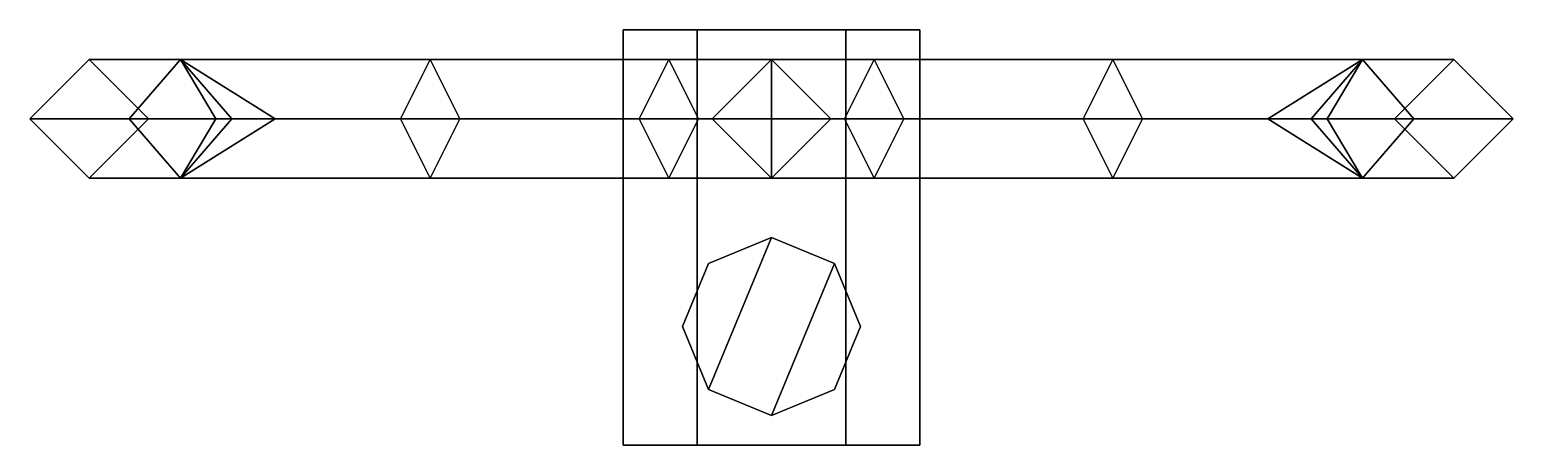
# Model space of a CAD drawing. Extents: x -0.25 to 0.25, y 1.33 to 1.47.
import ezdxf

# ---------------------------------------------------------------- set-up
doc = ezdxf.new("R2010")
doc.units = 0
doc.layers.add('ADDON', color=4, linetype='CONTINUOUS')

msp = doc.modelspace()

# ---------------------------------------------------------------- linework, layer by layer
at = {"layer": 'ADDON'}
for points in [[(-0.025, 1.47, 1.1333), (-0.05, 1.47, 1.09), (-0.05, 1.33, 1.09), (-0.025, 1.33, 1.1333)], [(-0.05, 1.47, 1.09), (-0.025, 1.47, 1.0467), (-0.025, 1.33, 1.0467), (-0.05, 1.33, 1.09)], [(0.05, 1.47, 1.09), (-0.05, 1.47, 1.09), (-0.025, 1.47, 1.1333), (0.025, 1.47, 1.1333)], [(0.025, 1.47, 1.0467), (-0.025, 1.47, 1.0467), (-0.05, 1.47, 1.09), (0.05, 1.47, 1.09)], [(0.025, 1.47, 1.1333), (-0.025, 1.47, 1.1333), (-0.025, 1.33, 1.1333), (0.025, 1.33, 1.1333)], [(-0.025, 1.47, 1.0467), (0.025, 1.47, 1.0467), (0.025, 1.33, 1.0467), (-0.025, 1.33, 1.0467)], [(0.05, 1.47, 1.09), (0.025, 1.47, 1.1333), (0.025, 1.33, 1.1333), (0.05, 1.33, 1.09)], [(0.025, 1.47, 1.0467), (0.05, 1.47, 1.09), (0.05, 1.33, 1.09), (0.025, 1.33, 1.0467)], [(-0.115, 1.46, 1.28919), (-0.125, 1.44, 1.30651), (0, 1.44, 1.34), (0, 1.46, 1.32)], [(-0.105, 1.44, 1.27187), (-0.115, 1.46, 1.28919), (0, 1.46, 1.32), (0, 1.44, 1.3)], [(0, 1.44, 1.3), (0, 1.46, 1.32), (0.115, 1.46, 1.28919), (0.105, 1.44, 1.27187)], [(0, 1.46, 1.32), (0, 1.44, 1.34), (0.125, 1.44, 1.30651), (0.115, 1.46, 1.28919)], [(-0.19919, 1.46, 0.975), (-0.21651, 1.44, 0.965), (-0.25, 1.44, 1.09), (-0.23, 1.46, 1.09)], [(-0.23, 1.46, 1.09), (-0.25, 1.44, 1.09), (-0.21651, 1.44, 1.215), (-0.19919, 1.46, 1.205)], [(-0.18187, 1.44, 0.985), (-0.19919, 1.46, 0.975), (-0.23, 1.46, 1.09), (-0.21, 1.44, 1.09)], [(-0.21, 1.44, 1.09), (-0.23, 1.46, 1.09), (-0.19919, 1.46, 1.205), (-0.18187, 1.44, 1.195)], [(-0.115, 1.46, 0.89081), (-0.125, 1.44, 0.87349), (-0.21651, 1.44, 0.965), (-0.19919, 1.46, 0.975)], [(-0.19919, 1.46, 1.205), (-0.21651, 1.44, 1.215), (-0.125, 1.44, 1.30651), (-0.115, 1.46, 1.28919)], [(-0.105, 1.44, 0.90813), (-0.115, 1.46, 0.89081), (-0.19919, 1.46, 0.975), (-0.18187, 1.44, 0.985)], [(-0.18187, 1.44, 1.195), (-0.19919, 1.46, 1.205), (-0.115, 1.46, 1.28919), (-0.105, 1.44, 1.27187)], [(-0.02464, 1.44, 1.12732), (-0.03464, 1.46, 1.11), (-0.19919, 1.46, 1.205), (-0.16722, 1.44, 1.20964)], [(-0.03464, 1.46, 1.11), (-0.04464, 1.44, 1.09268), (-0.18722, 1.44, 1.175), (-0.19919, 1.46, 1.205)], [(-0.04464, 1.44, 1.08732), (-0.03464, 1.46, 1.07), (-0.19919, 1.46, 0.975), (-0.18722, 1.44, 1.005)], [(-0.03464, 1.46, 1.07), (-0.02464, 1.44, 1.05268), (-0.16722, 1.44, 0.97036), (-0.19919, 1.46, 0.975)], [(0, 1.46, 0.86), (0, 1.44, 0.84), (-0.125, 1.44, 0.87349), (-0.115, 1.46, 0.89081)], [(0, 1.44, 0.88), (0, 1.46, 0.86), (-0.115, 1.46, 0.89081), (-0.105, 1.44, 0.90813)], [(0, 1.46, 1.13), (-0.02, 1.44, 1.13), (-0.02, 1.44, 1.29464), (0, 1.46, 1.32)], [(-0.02, 1.44, 1.05), (0, 1.46, 1.05), (0, 1.46, 0.86), (-0.02, 1.44, 0.88536)], [(0.02, 1.44, 1.13), (0, 1.46, 1.13), (0, 1.46, 1.32), (0.02, 1.44, 1.29464)], [(0.105, 1.44, 0.90813), (0.115, 1.46, 0.89081), (0, 1.46, 0.86), (0, 1.44, 0.88)], [(0.115, 1.46, 0.89081), (0.125, 1.44, 0.87349), (0, 1.44, 0.84), (0, 1.46, 0.86)], [(0, 1.46, 1.05), (0.02, 1.44, 1.05), (0.02, 1.44, 0.88536), (0, 1.46, 0.86)], [(0.03464, 1.46, 1.11), (0.02464, 1.44, 1.12732), (0.16722, 1.44, 1.20964), (0.19919, 1.46, 1.205)], [(0.02464, 1.44, 1.05268), (0.03464, 1.46, 1.07), (0.19919, 1.46, 0.975), (0.16722, 1.44, 0.97036)], [(0.04464, 1.44, 1.09268), (0.03464, 1.46, 1.11), (0.19919, 1.46, 1.205), (0.18722, 1.44, 1.175)], [(0.03464, 1.46, 1.07), (0.04464, 1.44, 1.08732), (0.18722, 1.44, 1.005), (0.19919, 1.46, 0.975)], [(0.18187, 1.44, 0.985), (0.19919, 1.46, 0.975), (0.115, 1.46, 0.89081), (0.105, 1.44, 0.90813)], [(0.105, 1.44, 1.27187), (0.115, 1.46, 1.28919), (0.19919, 1.46, 1.205), (0.18187, 1.44, 1.195)], [(0.19919, 1.46, 0.975), (0.21651, 1.44, 0.965), (0.125, 1.44, 0.87349), (0.115, 1.46, 0.89081)], [(0.115, 1.46, 1.28919), (0.125, 1.44, 1.30651), (0.21651, 1.44, 1.215), (0.19919, 1.46, 1.205)], [(0.21, 1.44, 1.09), (0.23, 1.46, 1.09), (0.19919, 1.46, 0.975), (0.18187, 1.44, 0.985)], [(0.18187, 1.44, 1.195), (0.19919, 1.46, 1.205), (0.23, 1.46, 1.09), (0.21, 1.44, 1.09)], [(0.23, 1.46, 1.09), (0.25, 1.44, 1.09), (0.21651, 1.44, 0.965), (0.19919, 1.46, 0.975)], [(0.19919, 1.46, 1.205), (0.21651, 1.44, 1.215), (0.25, 1.44, 1.09), (0.23, 1.46, 1.09)], [(-0.125, 1.44, 1.30651), (-0.115, 1.42, 1.28919), (0, 1.42, 1.32), (0, 1.44, 1.34)], [(-0.115, 1.42, 1.28919), (-0.105, 1.44, 1.27187), (0, 1.44, 1.3), (0, 1.42, 1.32)], [(0, 1.44, 1.34), (0, 1.42, 1.32), (0.115, 1.42, 1.28919), (0.125, 1.44, 1.30651)], [(0, 1.42, 1.32), (0, 1.44, 1.3), (0.105, 1.44, 1.27187), (0.115, 1.42, 1.28919)], [(-0.21651, 1.44, 0.965), (-0.19919, 1.42, 0.975), (-0.23, 1.42, 1.09), (-0.25, 1.44, 1.09)], [(-0.25, 1.44, 1.09), (-0.23, 1.42, 1.09), (-0.19919, 1.42, 1.205), (-0.21651, 1.44, 1.215)], [(-0.19919, 1.42, 0.975), (-0.18187, 1.44, 0.985), (-0.21, 1.44, 1.09), (-0.23, 1.42, 1.09)], [(-0.23, 1.42, 1.09), (-0.21, 1.44, 1.09), (-0.18187, 1.44, 1.195), (-0.19919, 1.42, 1.205)], [(-0.125, 1.44, 0.87349), (-0.115, 1.42, 0.89081), (-0.19919, 1.42, 0.975), (-0.21651, 1.44, 0.965)], [(-0.21651, 1.44, 1.215), (-0.19919, 1.42, 1.205), (-0.115, 1.42, 1.28919), (-0.125, 1.44, 1.30651)], [(-0.115, 1.42, 0.89081), (-0.105, 1.44, 0.90813), (-0.18187, 1.44, 0.985), (-0.19919, 1.42, 0.975)], [(-0.19919, 1.42, 1.205), (-0.18187, 1.44, 1.195), (-0.105, 1.44, 1.27187), (-0.115, 1.42, 1.28919)], [(-0.04464, 1.44, 1.09268), (-0.03464, 1.42, 1.11), (-0.19919, 1.42, 1.205), (-0.18722, 1.44, 1.175)], [(-0.03464, 1.42, 1.11), (-0.02464, 1.44, 1.12732), (-0.16722, 1.44, 1.20964), (-0.19919, 1.42, 1.205)], [(-0.02464, 1.44, 1.05268), (-0.03464, 1.42, 1.07), (-0.19919, 1.42, 0.975), (-0.16722, 1.44, 0.97036)], [(-0.03464, 1.42, 1.07), (-0.04464, 1.44, 1.08732), (-0.18722, 1.44, 1.005), (-0.19919, 1.42, 0.975)], [(0, 1.44, 0.84), (0, 1.42, 0.86), (-0.115, 1.42, 0.89081), (-0.125, 1.44, 0.87349)], [(0, 1.42, 0.86), (0, 1.44, 0.88), (-0.105, 1.44, 0.90813), (-0.115, 1.42, 0.89081)], [(-0.02, 1.44, 1.13), (0, 1.42, 1.13), (0, 1.42, 1.32), (-0.02, 1.44, 1.29464)], [(0, 1.42, 1.05), (-0.02, 1.44, 1.05), (-0.02, 1.44, 0.88536), (0, 1.42, 0.86)], [(0, 1.42, 1.13), (0.02, 1.44, 1.13), (0.02, 1.44, 1.29464), (0, 1.42, 1.32)], [(0.125, 1.44, 0.87349), (0.115, 1.42, 0.89081), (0, 1.42, 0.86), (0, 1.44, 0.84)], [(0.115, 1.42, 0.89081), (0.105, 1.44, 0.90813), (0, 1.44, 0.88), (0, 1.42, 0.86)], [(0.02, 1.44, 1.05), (0, 1.42, 1.05), (0, 1.42, 0.86), (0.02, 1.44, 0.88536)], [(0.02464, 1.44, 1.12732), (0.03464, 1.42, 1.11), (0.19919, 1.42, 1.205), (0.16722, 1.44, 1.20964)], [(0.03464, 1.42, 1.07), (0.02464, 1.44, 1.05268), (0.16722, 1.44, 0.97036), (0.19919, 1.42, 0.975)], [(0.03464, 1.42, 1.11), (0.04464, 1.44, 1.09268), (0.18722, 1.44, 1.175), (0.19919, 1.42, 1.205)], [(0.04464, 1.44, 1.08732), (0.03464, 1.42, 1.07), (0.19919, 1.42, 0.975), (0.18722, 1.44, 1.005)], [(0.19919, 1.42, 0.975), (0.18187, 1.44, 0.985), (0.105, 1.44, 0.90813), (0.115, 1.42, 0.89081)], [(0.115, 1.42, 1.28919), (0.105, 1.44, 1.27187), (0.18187, 1.44, 1.195), (0.19919, 1.42, 1.205)], [(0.21651, 1.44, 0.965), (0.19919, 1.42, 0.975), (0.115, 1.42, 0.89081), (0.125, 1.44, 0.87349)], [(0.125, 1.44, 1.30651), (0.115, 1.42, 1.28919), (0.19919, 1.42, 1.205), (0.21651, 1.44, 1.215)], [(0.23, 1.42, 1.09), (0.21, 1.44, 1.09), (0.18187, 1.44, 0.985), (0.19919, 1.42, 0.975)], [(0.19919, 1.42, 1.205), (0.18187, 1.44, 1.195), (0.21, 1.44, 1.09), (0.23, 1.42, 1.09)], [(0.25, 1.44, 1.09), (0.23, 1.42, 1.09), (0.19919, 1.42, 0.975), (0.21651, 1.44, 0.965)], [(0.21651, 1.44, 1.215), (0.19919, 1.42, 1.205), (0.23, 1.42, 1.09), (0.25, 1.44, 1.09)], [(-0.02121, 1.39121, 2.36), (-0.03, 1.37, 2.36), (-0.02121, 1.34879, 2.36), (0, 1.4, 2.36)], [(0, 1.4, 0.24), (-0.02121, 1.39121, 0.24), (-0.02121, 1.39121, 2.36), (0, 1.4, 2.36)], [(0, 1.4, 2.36), (-0.02121, 1.34879, 2.36), (0, 1.34, 2.36), (0.02121, 1.39121, 2.36)], [(0.02121, 1.39121, 0.24), (0, 1.4, 0.24), (0, 1.4, 2.36), (0.02121, 1.39121, 2.36)], [(-0.02121, 1.39121, 0.24), (-0.03, 1.37, 0.24), (-0.03, 1.37, 2.36), (-0.02121, 1.39121, 2.36)], [(0.02121, 1.39121, 2.36), (0, 1.34, 2.36), (0.02121, 1.34879, 2.36), (0.03, 1.37, 2.36)], [(0.03, 1.37, 0.24), (0.02121, 1.39121, 0.24), (0.02121, 1.39121, 2.36), (0.03, 1.37, 2.36)], [(-0.03, 1.37, 0.24), (-0.02121, 1.34879, 0.24), (-0.02121, 1.34879, 2.36), (-0.03, 1.37, 2.36)], [(0.02121, 1.34879, 0.24), (0.03, 1.37, 0.24), (0.03, 1.37, 2.36), (0.02121, 1.34879, 2.36)], [(-0.02121, 1.34879, 0.24), (0, 1.34, 0.24), (0, 1.34, 2.36), (-0.02121, 1.34879, 2.36)], [(0, 1.34, 0.24), (0.02121, 1.34879, 0.24), (0.02121, 1.34879, 2.36), (0, 1.34, 2.36)], [(0.05, 1.33, 1.09), (-0.05, 1.33, 1.09), (-0.025, 1.33, 1.0467), (0.025, 1.33, 1.0467)], [(0.025, 1.33, 1.1333), (-0.025, 1.33, 1.1333), (-0.05, 1.33, 1.09), (0.05, 1.33, 1.09)]]:
    msp.add_3dface(points, dxfattribs=at)

doc.saveas('drawing.dxf')
